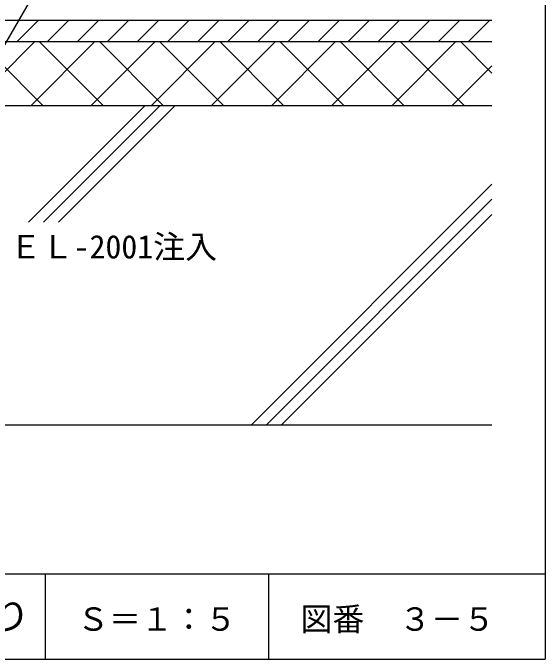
# Model space of a CAD drawing. Units: millimetres, scale not verified. Extents: x -451 to 349, y -612 to 618.
# Drawn here: x 99.2 to 349.4, y 28.1 to 331.6 of the extents above; entities that cross this region are included whole.
import ezdxf
from ezdxf.enums import TextEntityAlignment as Align

# ---------------------------------------------------------------- set-up
doc = ezdxf.new("R2010")
doc.units = ezdxf.units.MM
doc.header["$LTSCALE"] = 5
for name, color, linetype in [('2-2_in line', 7, 'Continuous'), ('2-3', 3, 'Continuous'), ('2-A_moji', 7, 'Continuous'), ('2-D_ハッチ他', 4, 'Continuous'), ('2-E_con他', 4, 'Continuous'), ('F-2', 7, 'Continuous'), ('F-5', 6, 'Continuous'), ('F-7', 1, 'Continuous'), ('F-A', 7, 'Continuous')]:
    doc.layers.add(name, color=color, linetype=linetype)
doc.styles.add('HG丸ｺﾞｼｯｸM-PRO', font='')
doc.styles.add('ＭＳ ゴシック', font='')
doc.styles.get('HG丸ｺﾞｼｯｸM-PRO').set_extended_font_data('HG丸ｺﾞｼｯｸM-PRO')
doc.styles.get('ＭＳ ゴシック').set_extended_font_data('MS Gothic')

msp = doc.modelspace()

# ---------------------------------------------------------------- linework, layer by layer
at = {"layer": '2-2_in line'}
for p, q in [((18.323, 328.098), (324.391, 328.098)), ((40.789, 318.098), (324.391, 318.098)), ((-130.836, 288.098), (324.391, 288.098))]:
    msp.add_line(p, q, dxfattribs=at)
at = {"layer": '2-3'}
msp.add_line((-184.303, 138.098), (324.391, 138.098), dxfattribs=at)
at = {"layer": '2-A_moji'}
msp.add_line((89.124, 305.794), (161.347, 430.887), dxfattribs=at)
at = {"layer": '2-D_ハッチ他'}
for p, q in [((101.293, 318.098), (111.293, 328.098)), ((115.435, 318.098), (125.435, 328.098)), ((129.577, 318.098), (139.577, 328.098)), ((143.719, 318.098), (153.719, 328.098)), ((157.861, 318.098), (167.861, 328.098)), ((172.004, 318.098), (182.004, 328.098)), ((186.146, 318.098), (196.146, 328.098)), ((200.288, 318.098), (210.288, 328.098)), ((214.43, 318.098), (224.43, 328.098)), ((228.572, 318.098), (238.572, 328.098)), ((242.714, 318.098), (252.714, 328.098)), ((256.856, 318.098), (266.856, 328.098)), ((270.999, 318.098), (280.999, 328.098)), ((285.141, 318.098), (295.141, 328.098)), ((299.283, 318.098), (309.283, 328.098)), ((313.425, 318.098), (323.425, 328.098)), ((79.509, 288.098), (109.509, 318.098)), ((83.317, 318.098), (113.317, 288.098)), ((107.793, 288.098), (137.793, 318.098)), ((111.602, 318.098), (141.602, 288.098)), ((136.077, 288.098), (166.077, 318.098)), ((139.886, 318.098), (169.886, 288.098)), ((164.362, 288.098), (194.362, 318.098)), ((168.17, 318.098), (198.17, 288.098)), ((192.646, 288.098), (222.646, 318.098)), ((196.454, 318.098), (226.454, 288.098)), ((220.93, 288.098), (250.93, 318.098)), ((224.739, 318.098), (254.739, 288.098)), ((249.214, 288.098), (279.214, 318.098)), ((253.023, 318.098), (283.023, 288.098)), ((277.499, 288.098), (307.499, 318.098)), ((281.307, 318.098), (311.307, 288.098)), ((309.592, 318.098), (324.391, 303.298)), ((305.783, 288.098), (324.391, 306.706))]:
    msp.add_line(p, q, dxfattribs=at)
at = {"layer": '2-E_con他'}
for p, q in [((106.537, 233.246), (161.389, 288.098)), ((113.608, 233.246), (168.46, 288.098)), ((120.679, 233.246), (175.531, 288.098)), ((211.389, 138.098), (324.391, 251.1)), ((218.46, 138.098), (324.391, 244.029)), ((225.531, 138.098), (324.391, 236.958))]:
    msp.add_line(p, q, dxfattribs=at)
at = {"layer": 'F-2'}
for p, q in [((114.391, 68.098), (114.391, 28.098)), ((219.391, 68.098), (219.391, 28.098))]:
    msp.add_line(p, q, dxfattribs=at)
at = {"layer": 'F-5'}
msp.add_line((-450.609, 68.098), (349.391, 68.098), dxfattribs=at)
at = {"layer": 'F-7'}
for p in [(349.391, 618.098), (-450.609, 28.098)]:
    msp.add_line(p, (349.391, 28.098), dxfattribs=at)

# ---------------------------------------------------------------- texts
at = {"layer": '2-A_moji', "style": 'ＭＳ ゴシック'}
msp.add_text('ＥＬ-2001注入', height=11, dxfattribs=at).set_placement((97.749, 212.957), align=Align.BOTTOM_LEFT)
at = {"layer": 'F-A', "style": 'HG丸ｺﾞｼｯｸM-PRO', "width": 1.1}
msp.add_text('部位：ドレイン廻り', height=12.83, dxfattribs=at).set_placement((-65.609, 38.098), align=Align.BOTTOM_LEFT)
at = {"layer": 'F-A', "style": 'HG丸ｺﾞｼｯｸM-PRO'}
for s, p in [('Ｓ＝１：５', (129.391, 38.098)), ('図番', (234.391, 38.098)), ('３－５', (280.809, 38.098))]:
    msp.add_text(s, height=11, dxfattribs=at).set_placement(p, align=Align.BOTTOM_LEFT)

doc.saveas('drawing.dxf')
